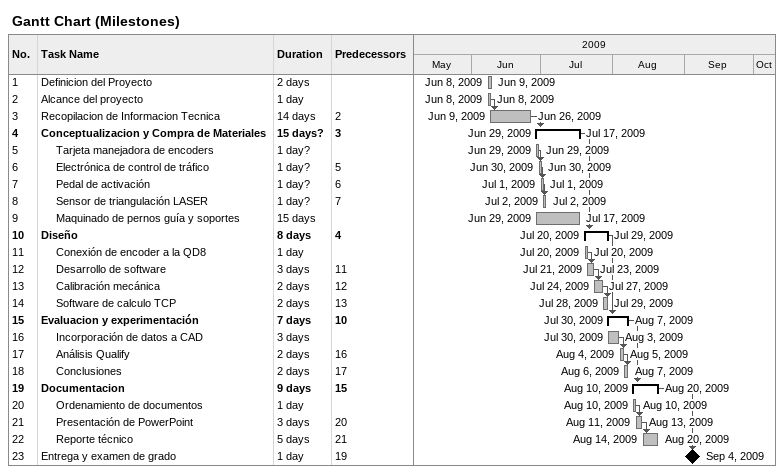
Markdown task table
Gantt Chart (Milestones)

| ID | Level | Task | Duration | Start | Finish | Predecessors |
|---|---|---|---|---|---|---|
| 1 | 1 | Definicion del Proyecto | 2d | 2009-06-08 | 2009-06-09 |  |
| 2 | 1 | Alcance del proyecto | 1d | 2009-06-08 | 2009-06-08 |  |
| 3 | 1 | Recopilacion de Informacion Tecnica | 14d | 2009-06-09 | 2009-06-26 | 2 |
| 4 | 1 | **Conceptualizacion y Compra de Materiales** | 15d? | 2009-06-29 | 2009-07-17 | 3 |
| 5 | 2 | Tarjeta manejadora de encoders | 1d? | 2009-06-29 | 2009-06-29 |  |
| 6 | 2 | Electrónica de control de tráfico | 1d? | 2009-06-30 | 2009-06-30 | 5 |
| 7 | 2 | Pedal de activación | 1d? | 2009-07-01 | 2009-07-01 | 6 |
| 8 | 2 | Sensor de triangulación LASER | 1d? | 2009-07-02 | 2009-07-02 | 7 |
| 9 | 2 | Maquinado de pernos guía y soportes | 15d | 2009-06-29 | 2009-07-17 |  |
| 10 | 1 | **Diseño** | 8d | 2009-07-20 | 2009-07-29 | 4 |
| 11 | 2 | Conexión de encoder a la QD8 | 1d | 2009-07-20 | 2009-07-20 |  |
| 12 | 2 | Desarrollo de software | 3d | 2009-07-21 | 2009-07-23 | 11 |
| 13 | 2 | Calibración mecánica | 2d | 2009-07-24 | 2009-07-27 | 12 |
| 14 | 2 | Software de calculo TCP | 2d | 2009-07-28 | 2009-07-29 | 13 |
| 15 | 1 | **Evaluacion y experimentación** | 7d | 2009-07-30 | 2009-08-07 | 10 |
| 16 | 2 | Incorporación de datos a CAD | 3d | 2009-07-30 | 2009-08-03 |  |
| 17 | 2 | Análisis Qualify | 2d | 2009-08-04 | 2009-08-05 | 16 |
| 18 | 2 | Conclusiones | 2d | 2009-08-06 | 2009-08-07 | 17 |
| 19 | 1 | **Documentacion** | 9d | 2009-08-10 | 2009-08-20 | 15 |
| 20 | 2 | Ordenamiento de documentos | 1d | 2009-08-10 | 2009-08-10 |  |
| 21 | 2 | Presentación de PowerPoint | 3d | 2009-08-11 | 2009-08-13 | 20 |
| 22 | 2 | Reporte técnico | 5d | 2009-08-14 | 2009-08-20 | 21 |
| 23 | 1 | Entrega y examen de grado | 1d | 2009-09-04 | 2009-09-04 | 19 |
